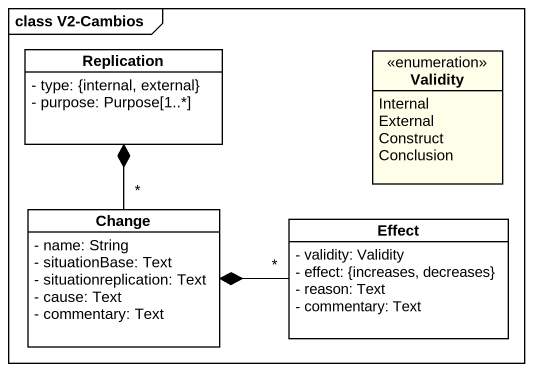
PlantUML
@startuml
mainframe class V2-Cambios
hide circle
hide empty members
skinparam classAttributeIconSize 0
class Replication {
  - type: {internal, external}
  - purpose: Purpose[1..*]
}
enum Validity #FFFFE9 {
  Internal
  External
  Construct
  Conclusion
}
class Change {
  - name: String
  - situationBase: Text
  - situationreplication: Text
  - cause: Text
  - commentary: Text
}
class Effect {
  - validity: Validity
  - effect: {increases, decreases}
  - reason: Text
  - commentary: Text
}
Change "*" -up-* Replication
Effect "*" -left-* Change
@enduml
